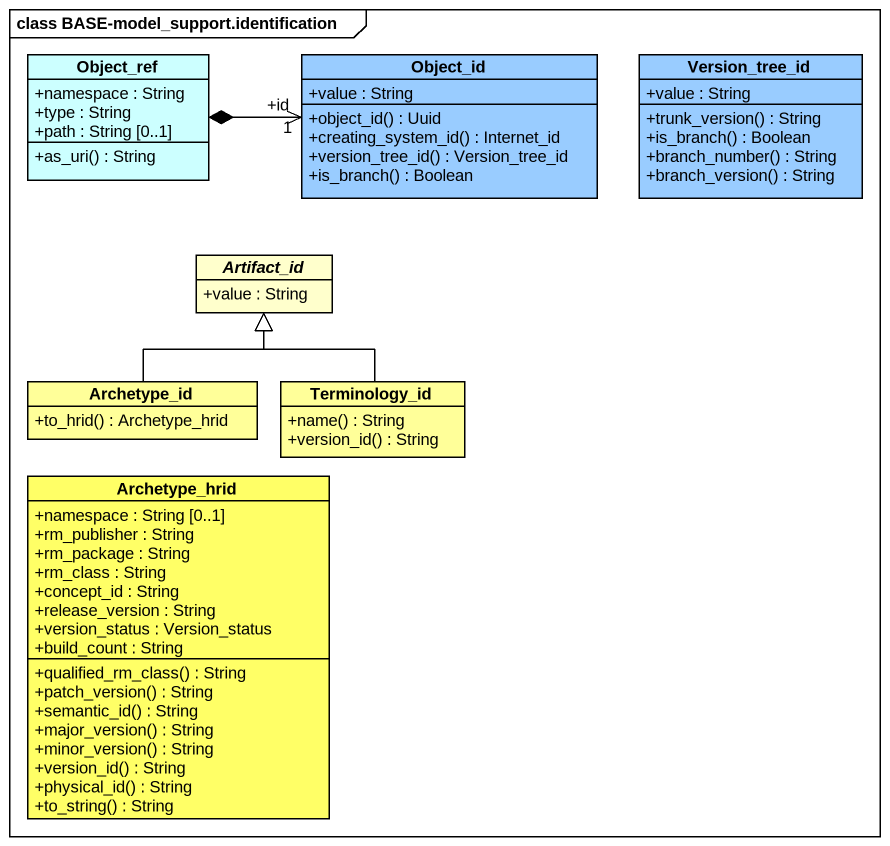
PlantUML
@startuml
mainframe class BASE-model_support.identification
hide circle
hide empty members
skinparam classAttributeIconSize 0
class Object_ref #CCFFFF {
  +namespace : String
  +type : String
  +path : String [0..1]
  +as_uri() : String
}
class Object_id #99CCFF {
  +value : String
  +object_id() : Uuid
  +creating_system_id() : Internet_id
  +version_tree_id() : Version_tree_id
  +is_branch() : Boolean
}
class Version_tree_id #99CCFF {
  +value : String
  +trunk_version() : String
  +is_branch() : Boolean
  +branch_number() : String
  +branch_version() : String
}
abstract class Artifact_id #FFFFCC {
  +value : String
}
class Archetype_id #FFFF99 {
  +to_hrid() : Archetype_hrid
}
class Terminology_id #FFFF99 {
  +name() : String
  +version_id() : String
}
class Archetype_hrid #FFFF66 {
  +namespace : String [0..1]
  +rm_publisher : String
  +rm_package : String
  +rm_class : String
  +concept_id : String
  +release_version : String
  +version_status : Version_status
  +build_count : String
  +qualified_rm_class() : String
  +patch_version() : String
  +semantic_id() : String
  +major_version() : String
  +minor_version() : String
  +version_id() : String
  +physical_id() : String
  +to_string() : String
}
Object_ref *-right-> "+id\n1" Object_id
Archetype_id -up-|> Artifact_id
Terminology_id -up-|> Artifact_id
@enduml
